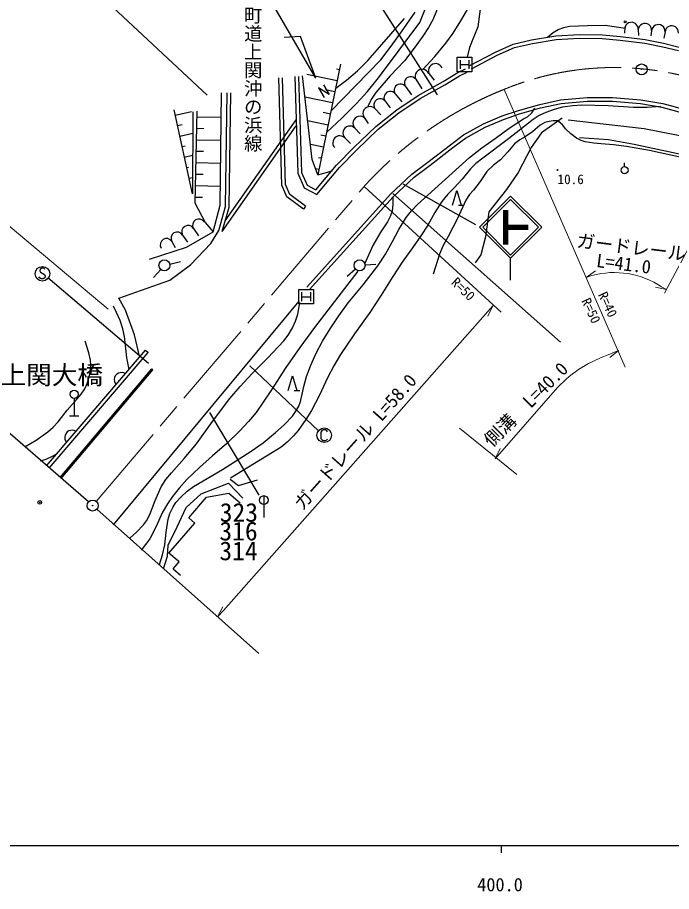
# Model space of a CAD drawing. Units: millimetres, scale not verified. Extents: x 40000 to 680000, y 20000 to 380000.
# Drawn here: x 401882 to 491287, y 198715 to 318212 of the extents above; entities that cross this region are included whole.
import ezdxf
from ezdxf.enums import TextEntityAlignment as Align

# ---------------------------------------------------------------- set-up
doc = ezdxf.new("R2010")
doc.units = ezdxf.units.MM
doc.header["$LTSCALE"] = 1000
doc.header["$PDMODE"] = 32
doc.header["$PDSIZE"] = 500
doc.linetypes.add('CHAIN', pattern=[18.5, 12, -1.5, 3.5, -1.5])
for name, color, linetype, lineweight in [('M-BGD', 7, 'Continuous', 25), ('M-BGD-EXST', 7, 'Continuous', 25), ('M-BMK', 2, 'CHAIN', 13), ('M-BMK-OTRS', 5, 'Continuous', 25), ('M-BMK-SRVR', 3, 'Continuous', 25), ('M-STR-HTXT', 7, 'Continuous', 13), ('M-STR-STRC', 7, 'Continuous', 25), ('M-TTL-BAND', 7, 'Continuous', 25)]:
    doc.layers.add(name, color=color, linetype=linetype, lineweight=lineweight)
doc.layers.add('M-BMK-HTXT', color=7, linetype='Continuous')
doc.layers.add('M-OTRS', color=6, linetype='Continuous')
doc.styles.add('@ＭＳ ゴシック', font='')
doc.styles.add('ＭＳ ゴシック', font='')
doc.styles.get('@ＭＳ ゴシック').set_extended_font_data('@MS Gothic')
doc.styles.get('ＭＳ ゴシック').set_extended_font_data('MS Gothic')

msp = doc.modelspace()

# ---------------------------------------------------------------- linework, layer by layer
at = {"layer": 'M-BGD'}
for p, q in [((465146, 319338), (464801, 316929)), ((464801, 316929), (463655, 314119)), ((484907, 316879), (484866, 316055)), ((472165, 315147), (475475, 315689)), ((475475, 315689), (478700, 315894)), ((478700, 315894), (481851, 315826)), ((481851, 315826), (484297, 315607)), ((484297, 315607), (487698, 315215)), ((486733, 316558), (486762, 315755)), ((488565, 316400), (488471, 315684)), ((490397, 316243), (490252, 315399)), ((467242, 313487), (469645, 314574)), ((469645, 314574), (472165, 315147)), ((469805, 314098), (472261, 314656)), ((472261, 314656), (475531, 315191)), ((475531, 315191), (478711, 315394)), ((478711, 315394), (481823, 315326)), ((481823, 315326), (484246, 315110)), ((484246, 315110), (487618, 314721)), ((487618, 314721), (490082, 314202)), ((487698, 315215), (490192, 314690)), ((490192, 314690), (492350, 314167)), ((463655, 314119), (463368, 312800)), ((463714, 311639), (467242, 313487)), ((467462, 313037), (469805, 314098)), ((490082, 314202), (492222, 313683)), ((461990, 310785), (461990, 312785)), ((461990, 312785), (463990, 312785)), ((462390, 312385), (462390, 311185)), ((463590, 312385), (463590, 311185)), ((463946, 311196), (467462, 313037)), ((463990, 312785), (463990, 310785)), ((446049, 311825), (442952, 296686)), ((445894, 311068), (445479, 311153)), ((463990, 310785), (461990, 310785)), ((462085, 310685), (463108, 311197)), ((462327, 310247), (463332, 310749)), ((462390, 311785), (463590, 311785)), ((439798, 310135), (440189, 296909)), ((440298, 310150), (440686, 297023)), ((442149, 298808), (440830, 310220)), ((445584, 309555), (441430, 310404)), ((456314, 309761), (457174, 308442)), ((458120, 310535), (458837, 309646)), ((460066, 309451), (462085, 310685)), ((460318, 309019), (462327, 310247)), ((445275, 308041), (443986, 308304)), ((454923, 308757), (455741, 307639)), ((456668, 307548), (460066, 309451)), ((456931, 307122), (460318, 309019)), ((429592, 292534), (429765, 307928)), ((430307, 292358), (430561, 307904)), ((430805, 292285), (431061, 307896)), ((444965, 306527), (441167, 307303)), ((453533, 307754), (454422, 306664)), ((453734, 305573), (456668, 307548)), ((454029, 305169), (456931, 307122)), ((476124, 306969), (479741, 307286)), ((479741, 307286), (483231, 307286)), ((483231, 307286), (487102, 306969)), ((452142, 306750), (452816, 305861)), ((470349, 305509), (473268, 306334)), ((473268, 306334), (476124, 306969)), ((473391, 305849), (476200, 306474)), ((476200, 306474), (479763, 306786)), ((479763, 306786), (483210, 306786)), ((483210, 306786), (487039, 306472)), ((487039, 306472), (489975, 305972)), ((487102, 306969), (490084, 306461)), ((489975, 305972), (493793, 304909)), ((490084, 306461), (493955, 305382)), ((425787, 294091), (423279, 305593)), ((423436, 304874), (425647, 305356)), ((425874, 305333), (425787, 294091)), ((426393, 305420), (426133, 292880)), ((444655, 305013), (443665, 305215)), ((450751, 305747), (451554, 304886)), ((450854, 303314), (453734, 305573)), ((451182, 302936), (454029, 305169)), ((465590, 303669), (468128, 304748)), ((468128, 304748), (470349, 305509)), ((468307, 304281), (470498, 305032)), ((470498, 305032), (473391, 305849)), ((423750, 303436), (424384, 303574)), ((426376, 304636), (429728, 304567)), ((430281, 290422), (439973, 304221)), ((444346, 303499), (441541, 304072)), ((449375, 304413), (449834, 303739)), ((462861, 302146), (465590, 303669)), ((465810, 303219), (468307, 304281)), ((476345, 304449), (473501, 302445)), ((477143, 304238), (487554, 303048)), ((424063, 301998), (425851, 302388)), ((426344, 303069), (427354, 303048)), ((429873, 288971), (439997, 303386)), ((447872, 300445), (450854, 303314)), ((447999, 303080), (448744, 302306)), ((448225, 300090), (451182, 302936)), ((463134, 301726), (465810, 303219)), ((473501, 302445), (472079, 300442)), ((487554, 303048), (494494, 301660)), ((426312, 301501), (429692, 301431)), ((444036, 301985), (443343, 302126)), ((446622, 301747), (447425, 300987)), ((461085, 300813), (462861, 302146)), ((461387, 300415), (463134, 301726)), ((482695, 301462), (478729, 301759)), ((486166, 300867), (482695, 301462)), ((424377, 300561), (424815, 300656)), ((443726, 300471), (441914, 300841)), ((445509, 298026), (447872, 300445)), ((445881, 297691), (448225, 300090)), ((457985, 298432), (461085, 300813)), ((458287, 298033), (461387, 300415)), ((472079, 300442), (470333, 297015)), ((498460, 298190), (486166, 300867)), ((424690, 299123), (425828, 299371)), ((426279, 299934), (427298, 299913)), ((442952, 296686), (442149, 298808)), ((443417, 298957), (443022, 299037)), ((425004, 297685), (425247, 297739)), ((426247, 298366), (429657, 298296)), ((442684, 294636), (445509, 298026)), ((442812, 294008), (445881, 297691)), ((455767, 296780), (457985, 298432)), ((456089, 296397), (458287, 298033)), ((484873, 297817), (484873, 298357)), ((425317, 296248), (425805, 296354)), ((426214, 296799), (427242, 296778)), ((440189, 296909), (441082, 294900)), ((440686, 297023), (441467, 295264)), ((443107, 297443), (442629, 297541)), ((442952, 296686), (444902, 297259)), ((452887, 294042), (455767, 296780)), ((453245, 293693), (456089, 296397)), ((470333, 297015), (468717, 294688)), ((426182, 295232), (429622, 295160)), ((441467, 295264), (442684, 294636)), ((425631, 294810), (425679, 294821)), ((441082, 294900), (442812, 294008)), ((441416, 281344), (452887, 294042)), ((461350, 292570), (461950, 294570)), ((461950, 294570), (462550, 292570)), ((468717, 294688), (466325, 291650)), ((426133, 292880), (427517, 290200)), ((426149, 293664), (427186, 293643)), ((441787, 281009), (453245, 293693)), ((428641, 288902), (429592, 292534)), ((429392, 289106), (430307, 292358)), ((429873, 288971), (430805, 292285)), ((462150, 292570), (462950, 292570)), ((466325, 291650), (465873, 288224)), ((425929, 289361), (426635, 288349)), ((427517, 290200), (428641, 288902)), ((424458, 288472), (425102, 287491)), ((425009, 286827), (428641, 288902)), ((428334, 287303), (429392, 289106)), ((465873, 288224), (465226, 285767)), ((419907, 285184), (425009, 286827)), ((422986, 287583), (423415, 286785)), ((425531, 284399), (428334, 287303)), ((465226, 285767), (464451, 284668)), ((422698, 284494), (424158, 284838)), ((449388, 284372), (450885, 284472)), ((421470, 283762), (420473, 282641)), ((422727, 282296), (425531, 284399)), ((448082, 283821), (446967, 282817)), ((415758, 279836), (422727, 282296)), ((440325, 279040), (440325, 281040)), ((440325, 281040), (442325, 281040)), ((442325, 281040), (442325, 279040)), ((416630, 278195), (415758, 279836)), ((440725, 280640), (440725, 279440)), ((440725, 280040), (441925, 280040)), ((441925, 280640), (441925, 279440)), ((414987, 248862), (440377, 279439)), ((442325, 279040), (440325, 279040)), ((417860, 274811), (416630, 278195)), ((418578, 271889), (417860, 274811)), ((405842, 256935), (419377, 272727)), ((419377, 272727), (419757, 272402)), ((406221, 256610), (419757, 272402)), ((415156, 268970), (415117, 268740)), ((415252, 269204), (415156, 268970)), ((415460, 269447), (415252, 269204)), ((415677, 269577), (415460, 269447)), ((415898, 269651), (415677, 269577)), ((416180, 269673), (415898, 269651)), ((416410, 269634), (416180, 269673)), ((416644, 269538), (416410, 269634)), ((438883, 267212), (439483, 269212)), ((439483, 269212), (440083, 267212)), ((415117, 268740), (415139, 268458)), ((415139, 268458), (415213, 268237)), ((415213, 268237), (415343, 268020)), ((439683, 267212), (440483, 267212)), ((409638, 266141), (409638, 263761)), ((409008, 263761), (410268, 263761)), ((409130, 261755), (408909, 261682)), ((409412, 261777), (409130, 261755)), ((409642, 261738), (409412, 261777)), ((409877, 261643), (409642, 261738)), ((408388, 261074), (408349, 260844)), ((408349, 260844), (408371, 260562)), ((408371, 260562), (408445, 260341)), ((408484, 261308), (408388, 261074)), ((408692, 261551), (408484, 261308)), ((408909, 261682), (408692, 261551)), ((408445, 260341), (408575, 260124)), ((426994, 253097), (430740, 254534)), ((430740, 254534), (432690, 252481)), ((430965, 255101), (432105, 254225)), ((432105, 254225), (434691, 255014)), ((424941, 251198), (426994, 253097)), ((425303, 249818), (427738, 252645)), ((427738, 252645), (430775, 253190)), ((430775, 253190), (432305, 251872)), ((423710, 248581), (424941, 251198)), ((425303, 249818), (426142, 249095)), ((422478, 246067), (423710, 248581)), ((422591, 244974), (426142, 249095)), ((422375, 244578), (422478, 246067)), ((423969, 243787), (422591, 244974)), ((421862, 242834), (422375, 244578)), ((423154, 242842), (423969, 243787)), ((423154, 242842), (424149, 241984))]:
    msp.add_line(p, q, dxfattribs=at)
for points in [[(457289, 311080), (458912, 312855), (460445, 314698), (461424, 316062), (462500, 317750), (465604, 323066)], [(459526, 320256), (459166, 319107), (458670, 317887), (458088, 316841), (457310, 315670), (456128, 314008), (454767, 312285), (452849, 310248), (450857, 307969), (450310, 307133), (449914, 306355), (449719, 305919)], [(444156, 302535), (446207, 304442), (448231, 306463), (449712, 308093), (451246, 309940), (456884, 317511), (457805, 319797)], [(444730, 305403), (451560, 312416), (452985, 314283), (454364, 316259), (456257, 318937)], [(445418, 308557), (446856, 309644), (448375, 310928), (449778, 312353), (451031, 313770), (454766, 318076)], [(474333, 315531), (475119, 316167), (475814, 316588), (476546, 316854), (477326, 317007), (479793, 317128), (482217, 317143), (484982, 316741)], [(489772, 306027), (487975, 305911), (486096, 305905), (482606, 306116), (479009, 306233), (477777, 306152), (476390, 305940), (475242, 305650), (474110, 305239), (473210, 304802), (472364, 304279), (468982, 301610), (465498, 298994), (464550, 298258), (463787, 297514), (462675, 296097), (461579, 294905), (460727, 294059), (459907, 293073), (458942, 291558), (457954, 289804), (457041, 288348), (455888, 286713), (454481, 284769), (453184, 282788), (451609, 280234), (450042, 277891), (447939, 274968), (446029, 272132), (445120, 270579), (444281, 268942), (443171, 266589), (442053, 264465), (441304, 263241), (440260, 261760), (439613, 260993), (438759, 260153), (437912, 259486), (436740, 258715), (431015, 255224)], [(421293, 243423), (421710, 244767), (422020, 246128), (422188, 247831), (422473, 249636), (422725, 250403), (423160, 251308), (423539, 251887), (424189, 252646), (425092, 253453), (425926, 254067), (429900, 256425), (433846, 258902), (435461, 260080), (437155, 261452), (438332, 262537), (439457, 263726), (439942, 264369), (440331, 265058), (440580, 265728), (440808, 266702), (441019, 267775), (441403, 269125), (441982, 270668), (442721, 272310), (443585, 273948), (444612, 275664), (445793, 277437), (447098, 279209), (449152, 281672), (451152, 284261), (452176, 285860), (453161, 287602), (454022, 289243), (454993, 290851), (455744, 291784), (456578, 292653), (463651, 299062), (465375, 300397), (467177, 301663), (469103, 303066), (471055, 304333), (471578, 304651), (472183, 305162), (472612, 305829)], [(500635, 297316), (491212, 299407), (488274, 300021), (485152, 300565), (483377, 300821), (481689, 300953), (480669, 301012), (479484, 301198), (478924, 301386), (478291, 301727), (477526, 302316), (476808, 303002), (476426, 303493), (475742, 304081), (475130, 304098), (474564, 304003), (473982, 303832), (473340, 303511), (472284, 302590), (471278, 301880), (470574, 301489), (469801, 300923), (468927, 299829), (467910, 298751), (466961, 298004), (466043, 297132), (465147, 295806), (464196, 294603), (463675, 293998), (463167, 293213), (462020, 290716), (460754, 288247), (460077, 287022), (459563, 285864), (458699, 283131)], [(453205, 293706), (453214, 292689), (453099, 291739), (452844, 291000), (452472, 290296), (451450, 288761), (450436, 287026), (449324, 284507)], [(448420, 283550), (442478, 275830), (440464, 273090), (438483, 270219), (436604, 267294), (434495, 264213), (433476, 262978), (432248, 261657), (430498, 259989), (428547, 258273), (426741, 256690), (425038, 255060), (423964, 253872), (423052, 252705), (422377, 251711), (421680, 250493), (420888, 248727), (419966, 246951), (418769, 245405)], [(417135, 270095), (416849, 271668), (416638, 273412), (416519, 274608), (416303, 275666), (415911, 276794), (415413, 277896), (414986, 278754)], [(417256, 247026), (418168, 247839), (419129, 248856), (419525, 249403), (419990, 250272), (420705, 252153), (421531, 254036), (422178, 255034), (422921, 255975), (424683, 257922), (426335, 259908), (428552, 262994), (430909, 266100), (432318, 267783), (433944, 269554), (436099, 271664), (438307, 273985), (438899, 274789), (439478, 275769), (439891, 276687), (440201, 277643), (440485, 279223)], [(402897, 259506), (404433, 260444), (406030, 261561), (406749, 262199), (407421, 262936), (408672, 264524), (410040, 266096), (410575, 266692), (411081, 267450), (411408, 268183), (411688, 269090), (411845, 269882), (411900, 270680), (411846, 271376), (411631, 272355), (411131, 273950)], [(405030, 257601), (405796, 257836), (406661, 258236), (407309, 258616)]]:
    msp.add_lwpolyline(points, dxfattribs=at)
for centre, radius in [((484944, 317613), 150), ((484873, 297337), 480), ((475689, 297362), 50), ((475689, 297362), 30), ((475689, 297362), 10), ((421968, 284322), 750), ((448640, 284322), 750), ((409638, 266701), 560)]:
    msp.add_circle(centre, radius, dxfattribs=at)
for centre, radius, start, end in [((485817, 316637), 919, 355.07288, 175.07288), ((487649, 316479), 919, 355.07288, 175.07288), ((489482, 316321), 919, 355.07288, 175.07288), ((491314, 316164), 919, 355.07288, 175.07288), ((459024, 310922), 983, 23.19858, 203.19859), ((457217, 310148), 983, 23.19858, 203.19859), ((455619, 309259), 858, 35.81607, 215.81609), ((454228, 308256), 858, 35.81607, 215.81609), ((452837, 307252), 858, 35.81607, 215.81609), ((450063, 305080), 958, 44.09061, 224.09062), ((451447, 306248), 858, 35.81607, 215.81609), ((448687, 303747), 958, 44.09061, 224.09062), ((447311, 302413), 958, 44.09061, 224.09062), ((445934, 301080), 958, 44.09061, 224.09062), ((426666, 289806), 860, 31.13898, 211.13898), ((425194, 288917), 860, 31.13898, 211.13898), ((422250, 287138), 860, 31.13898, 211.13898), ((423722, 288027), 860, 31.13898, 211.13898)]:
    msp.add_arc(centre, radius, start, end, dxfattribs=at)
at = {"layer": 'M-BGD-EXST'}
for p, q in [((447848, 325530), (459249, 307642)), ((404975, 283812), (404935, 283572)), ((404935, 283572), (405015, 283372)), ((405215, 283932), (404975, 283812)), ((405015, 283372), (405575, 283052)), ((405375, 283932), (405215, 283932)), ((405535, 283892), (405375, 283932)), ((405615, 283812), (405535, 283892)), ((404895, 282612), (404815, 282732)), ((405135, 282492), (404895, 282612)), ((405415, 282492), (405135, 282492)), ((405615, 282612), (405415, 282492)), ((405575, 283052), (405655, 282852)), ((405655, 282852), (405615, 282612)), ((419811, 270884), (406052, 282619)), ((443013, 261683), (433625, 270583)), ((443648, 261818), (443488, 261698)), ((444008, 261818), (443648, 261818)), ((444168, 261698), (444008, 261818)), ((443488, 261698), (443368, 261538)), ((443368, 261538), (443368, 260658)), ((443368, 260658), (443488, 260498)), ((444248, 261578), (444168, 261698)), ((444168, 260458), (444248, 260578)), ((443488, 260498), (443648, 260378)), ((443648, 260378), (444008, 260378)), ((444008, 260378), (444168, 260458))]:
    msp.add_line(p, q, dxfattribs=at)
for centre in [(405295, 283172), (443808, 261098)]:
    msp.add_circle(centre, 1000, dxfattribs=at)
at = {"layer": 'M-BMK'}
msp.add_line((412645, 252058), (449271, 295126), dxfattribs=at)
for centre, radius, start, end in [((483479, 271789), 39578, 35.08784, 112.39529), ((487630, 260202), 51876, 111.75842, 137.68414)]:
    msp.add_arc(centre, radius, start, end, dxfattribs=at)
at = {"layer": 'M-BMK-OTRS'}
for p, q in [((411593, 251978), (384158, 275766)), ((412720, 250988), (434874, 231270))]:
    msp.add_line(p, q, dxfattribs=at)
at = {"layer": 'M-BMK-SRVR'}
for p, q in [((442686, 309909), (430186, 331560)), ((440552, 315605), (438320, 315471)), ((442686, 309909), (440552, 315605)), ((444486, 307664), (443019, 308604)), ((443019, 308604), (443801, 307266)), ((443715, 309000), (444486, 307664))]:
    msp.add_line(p, q, dxfattribs=at)
for centre, radius in [((487203, 311114), 750), ((487203, 311114), 30), ((412159, 251486), 750), ((412159, 251486), 30)]:
    msp.add_circle(centre, radius, dxfattribs=at)
at = {"layer": 'M-OTRS'}
msp.add_point((404931, 251917), dxfattribs=at)
at = {"layer": 'M-STR-HTXT'}
for p, q in [((427804, 307605), (408792, 325383)), ((484973, 270418), (468400, 308382)), ((449271, 295126), (468014, 277943)), ((453213, 294168), (476093, 273844)), ((414290, 278331), (399728, 290525)), ((495151, 289637), (490307, 280527)), ((479641, 282658), (480915, 283554)), ((480412, 282931), (479641, 282658)), ((490613, 281026), (489092, 281362)), ((489933, 281389), (490613, 281026)), ((430059, 237122), (466871, 278796)), ((466871, 278796), (466192, 277394)), ((482402, 271983), (484062, 272675)), ((484062, 272675), (482839, 271710)), ((475393, 267254), (467181, 257870)), ((462283, 262075), (470125, 255732)), ((467181, 257870), (467853, 259275)), ((429228, 236258), (429965, 237631)), ((430059, 237122), (429228, 236258))]:
    msp.add_line(p, q, dxfattribs=at)
for centre, radius, start, end in [((474721, 265129), 80246, 28.25626, 112.14212), ((483472, 271657), 11682, 56.4191, 105.18759), ((487803, 256419), 16475, 109.13898, 138.87634)]:
    msp.add_arc(centre, radius, start, end, dxfattribs=at)
at = {"layer": 'M-STR-STRC'}
for p, q in [((438012, 295291), (437622, 309968)), ((438510, 295397), (438121, 309981)), ((438682, 293673), (438012, 295291)), ((439090, 293993), (438510, 295397)), ((454569, 295473), (464480, 289907)), ((441265, 292402), (439090, 293993)), ((440970, 291999), (438682, 293673)), ((465055, 289529), (469297, 293772)), ((469297, 293348), (465479, 289529)), ((469297, 293772), (473540, 289529)), ((473116, 289529), (469297, 293348)), ((441265, 292402), (440970, 291999)), ((468377, 287179), (468377, 291879)), ((468507, 287179), (468507, 291879)), ((468637, 287179), (468637, 291879)), ((468767, 287179), (468767, 291879)), ((468897, 287179), (468897, 291879)), ((469297, 285287), (465055, 289529)), ((465479, 289529), (469297, 285711)), ((469027, 289179), (469027, 289879)), ((469157, 289179), (469157, 289879)), ((469287, 289179), (469287, 289879)), ((469297, 285711), (473116, 289529)), ((473540, 289529), (469297, 285287)), ((469417, 289179), (469417, 289879)), ((469547, 289179), (469547, 289879)), ((469677, 289179), (469677, 289879)), ((469807, 289179), (469807, 289879)), ((469937, 289179), (469937, 289879)), ((470067, 289179), (470067, 289879)), ((470197, 289179), (470197, 289879)), ((470327, 289179), (470327, 289879)), ((470457, 289179), (470457, 289879)), ((470587, 289179), (470587, 289879)), ((470717, 289179), (470717, 289879)), ((470847, 289179), (470847, 289879)), ((470977, 289179), (470977, 289879)), ((471107, 289179), (471107, 289879)), ((471237, 289179), (471237, 289879)), ((471367, 289179), (471367, 289879)), ((471497, 289179), (471497, 289879)), ((471627, 289179), (471627, 289879)), ((469297, 282287), (469297, 285287)), ((407699, 255314), (420242, 270167)), ((420242, 270167), (420395, 270038)), ((407851, 255185), (420395, 270038)), ((434939, 252910), (428176, 264223)), ((435554, 252836), (435554, 249836))]:
    msp.add_line(p, q, dxfattribs=at)
msp.add_circle((435554, 252236), 600, dxfattribs=at)
at = {"layer": 'M-TTL-BAND'}
for p, q in [((40000, 205000), (579000, 205000)), ((468000, 205000), (468000, 204000))]:
    msp.add_line(p, q, dxfattribs=at)

# ---------------------------------------------------------------- texts
at = {"layer": 'M-BGD', "style": 'ＭＳ ゴシック'}
for s, height, p in [('10.6', 1320, (475706, 295036)), ('上関大橋', 2566, (399572, 267286))]:
    msp.add_text(s, height=height, dxfattribs=at).set_placement(p, align=Align.BOTTOM_LEFT)
at = {"layer": 'M-BMK-HTXT', "style": '@ＭＳ ゴシック'}
msp.add_text('町道上関沖の浜線', height=1833, rotation=270, dxfattribs=at).set_placement((432609, 319777), align=Align.BOTTOM_LEFT)
at = {"layer": 'M-STR-HTXT', "style": 'ＭＳ ゴシック'}
for s, height, rotation, p in [('ガードレール', 1833, 352.8, (478173, 286297)), ('L=41.0', 1833, 352.8, (480860, 283555)), ('R=50', 1320, 316.1, (460790, 281572)), ('R=50', 1320, 295, (478578, 279312)), ('R=40', 1320, 295, (480857, 280156)), ('側溝\u3000L=40.0', 1833, 45, (467110, 258983)), ('ガードレール L=58.0', 1833, 48.4, (441259, 250346))]:
    msp.add_text(s, height=height, rotation=rotation, dxfattribs=at).set_placement(p, align=Align.BOTTOM_LEFT)
at = {"layer": 'M-STR-STRC', "style": 'ＭＳ ゴシック'}
for s, p in [('323', (429529, 248496)), ('316', (429481, 245939)), ('314', (429481, 243238))]:
    msp.add_text(s, height=2566, dxfattribs=at).set_placement(p, align=Align.BOTTOM_LEFT)
at = {"layer": 'M-TTL-BAND', "style": 'ＭＳ ゴシック'}
msp.add_text('400.0', height=1833, dxfattribs=at).set_placement((467844, 198195), align=Align.BOTTOM_CENTER)

doc.saveas('drawing.dxf')
